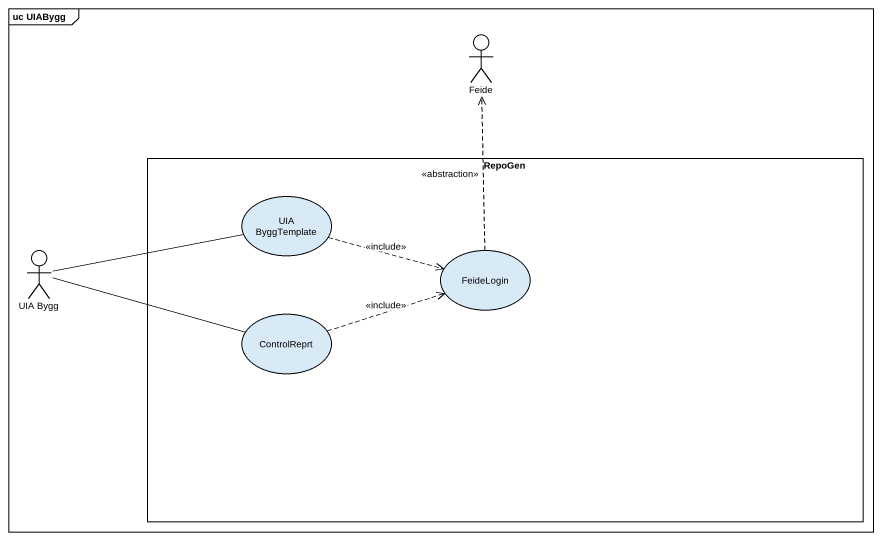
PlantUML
@startuml
mainframe uc UIABygg
actor Feide
rectangle RepoGen {
  usecase "UIA ByggTemplate" as UIA_ByggTemplate
  usecase FeideLogin
  usecase ControlReprt
}
actor "UIA Bygg" as UIA_Bygg
UIA_ByggTemplate .right.> FeideLogin : <<include>>
UIA_Bygg -right- UIA_ByggTemplate
FeideLogin .up.> Feide : <<abstraction>>
ControlReprt -left- UIA_Bygg
ControlReprt .right.> FeideLogin : <<include>>
@enduml
